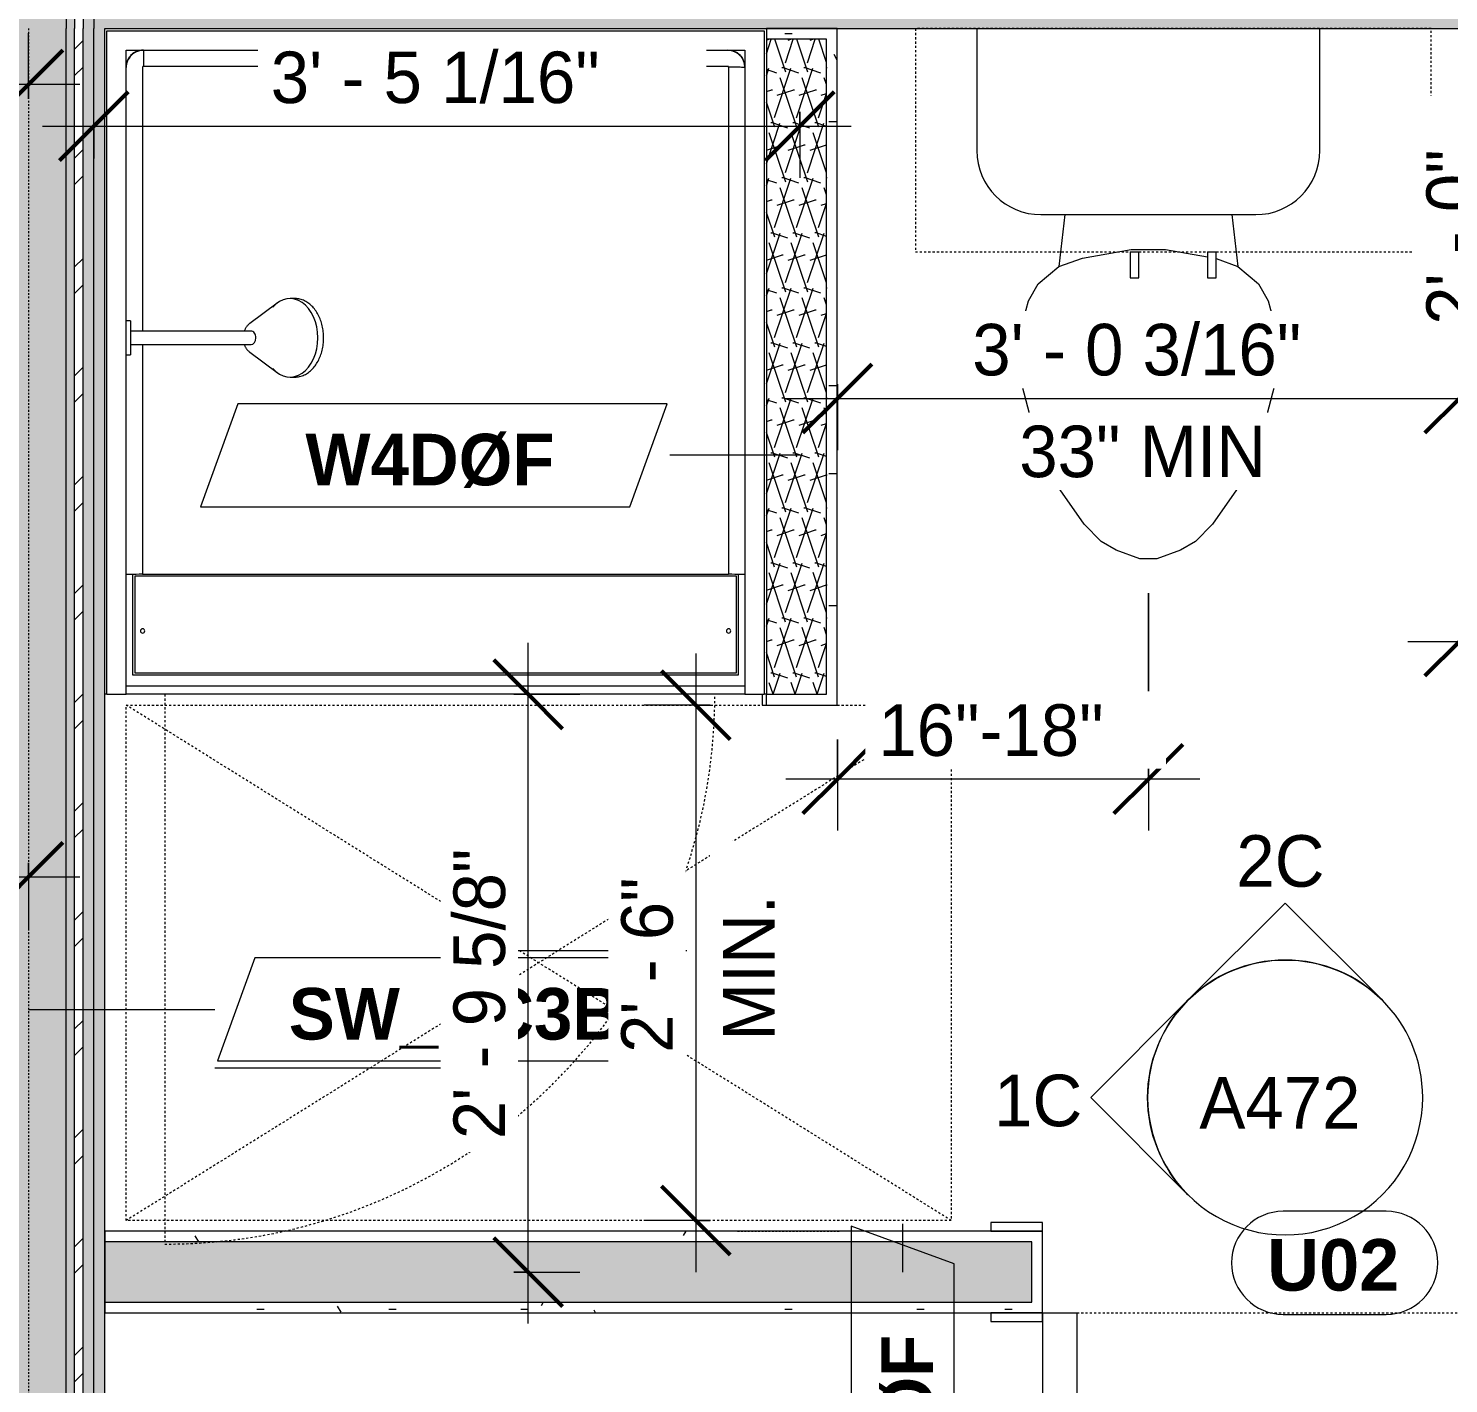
# Model space of a CAD drawing. Header units: inches. Extents: x -4058 to -1781, y 9814 to 12289.
# Drawn here: x -2916.3 to -2833.7, y 11561.8 to 11640.6 of the extents above; entities that cross this region are included whole.
import ezdxf

# ---------------------------------------------------------------- set-up
doc = ezdxf.new("R2010")
doc.units = ezdxf.units.IN
doc.header["$MEASUREMENT"] = 0
doc.linetypes.add('Dash', pattern=[0.25, 0.125, -0.125])
doc.linetypes.add('Dash 3_32_', pattern=[0.1875, 0.09375, -0.09375])
for name, color, linetype, lineweight in [('0-1', 7, 'Continuous', 5), ('A-ANNO-DIMS', 211, 'Continuous', 9), ('A-ANNO-DIMS-32', 211, 'Continuous', 9), ('A-DETL-1', 90, 'Dash 3_32_', 9), ('A-DOOR-2', 31, 'Continuous', 9), ('A-DOOR-FRAM', 31, 'Continuous', 9), ('A-DOOR-IDEN', 31, 'Continuous', 9), ('A-GENM', 5, 'Continuous', 9), ('A-GENM-2', 147, 'Dash', 9), ('A-WALL-1', 7, 'Continuous', 9), ('A-WALL-2', 113, 'Continuous', 9), ('A-WALL-IDEN', 211, 'Continuous', 9), ('A-WALL-PATT-1', 9, 'Continuous', 9), ('G-ANNO-SYMB-3', 111, 'Continuous', 9), ('I-FURN', 30, 'Continuous', 9), ('I-FURN-HDLN', 30, 'Dash', 9), ('I-WALL-1', 1, 'Continuous', 5), ('I-WALL-2', 7, 'Continuous', 9), ('P-SANR-FIXT', 6, 'Continuous', 9), ('P-SANR-FIXT-HDLN', 131, 'Dash', 9), ('Q-CASE', 31, 'Continuous', 9), ('Q-CASE-2', 31, 'Dash', 9)]:
    doc.layers.add(name, color=color, linetype=linetype, lineweight=lineweight)
doc.styles.add('Arial_B', font='arialbd.ttf', dxfattribs={"height": 3})
doc.styles.add('Century Gothic', font='ufonts.com_century-gothic.ttf', dxfattribs={"height": 3})
doc.styles.add('Century Gothic_B', font='GOTHICB.TTF', dxfattribs={"height": 3})
doc.dimstyles.new('THE_DIMENSION_STRING', dxfattribs={"dimscale": 12, "dimtxt": 3.132505, "dimasz": 0.333333, "dimexe": 0.25, "dimexo": 0.166667, "dimgap": 0.041667, "dimtad": 1, "dimdec": 4, "dimrnd": 0.0625, "dimzin": 3, "dimdsep": 46, "dimlunit": 4, "dimtxsty": 'Century Gothic', "dimblk1": 'OBLIQUE', "dimblk2": 'OBLIQUE', "dimsah": 1, "dimcen": 0.09, "dimdle": 0.25, "dimazin": 0, "dimtfac": 1, "dimtdec": 4, "dimtix": 1, "dimtmove": 0, "dimatfit": 3, "dimfxl": 1, "dimtvp": 1, "dimtfill": 1, "dimfrac": 2, "dimtolj": 1, "dimtzin": 0, "dimarcsym": 2})
doc.dimstyles.new('THE_DIMENSION_STRING_2', dxfattribs={"dimscale": 12, "dimtxt": 3.132505, "dimasz": 0.333333, "dimexe": 0.25, "dimexo": 0.166667, "dimgap": 0.041667, "dimtad": 1, "dimdec": 4, "dimrnd": 0.0625, "dimzin": 3, "dimdsep": 46, "dimlunit": 4, "dimtxsty": 'Century Gothic', "dimblk1": 'OBLIQUE', "dimblk2": 'OBLIQUE', "dimsah": 1, "dimcen": 0.09, "dimdle": 0.25, "dimazin": 0, "dimtfac": 1, "dimtdec": 4, "dimtix": 1, "dimtmove": 0, "dimatfit": 3, "dimfxl": 1, "dimtvp": 1, "dimtfill": 1, "dimfrac": 2, "dimtolj": 1, "dimtzin": 0, "dimarcsym": 2})
doc.dimstyles.new('THE_DIMENSION_STRING_3', dxfattribs={"dimscale": 12, "dimtxt": 3.132505, "dimasz": 0.333333, "dimexe": 0.25, "dimexo": 0.166667, "dimgap": 0.041667, "dimtad": 1, "dimdec": 4, "dimrnd": 0.0625, "dimzin": 3, "dimdsep": 46, "dimlunit": 4, "dimtxsty": 'Century Gothic', "dimblk1": 'OBLIQUE', "dimblk2": 'OBLIQUE', "dimsah": 1, "dimcen": 0.09, "dimdle": 0.25, "dimazin": 0, "dimtfac": 1, "dimtdec": 4, "dimtix": 1, "dimtmove": 0, "dimatfit": 3, "dimfxl": 1, "dimtvp": 1, "dimtfill": 1, "dimfrac": 2, "dimtolj": 1, "dimtzin": 0, "dimarcsym": 2})
doc.dimstyles.new('THE_DIMENSION_STRING_6', dxfattribs={"dimscale": 12, "dimtxt": 3.132505, "dimasz": 0.333333, "dimexe": 0.25, "dimexo": 0.166667, "dimgap": 0.041667, "dimtad": 1, "dimdec": 4, "dimrnd": 0.0625, "dimzin": 3, "dimdsep": 46, "dimlunit": 4, "dimtxsty": 'Century Gothic', "dimblk1": 'OBLIQUE', "dimblk2": 'OBLIQUE', "dimsah": 1, "dimcen": 0.09, "dimdle": 0.25, "dimazin": 0, "dimtfac": 1, "dimtdec": 4, "dimtix": 1, "dimtmove": 0, "dimatfit": 3, "dimfxl": 1, "dimtvp": 1, "dimtfill": 1, "dimfrac": 2, "dimtolj": 1, "dimtzin": 0, "dimarcsym": 2})
pattern_1 = [(0, (0, 0), (10.24, 2.56), [0.422, -7.258, 0.422, -7.258, -40.96]), (0, (0, 0), (10.24, 2.56), [-15.36, 0.422, -14.938, 0.422, -7.258, -17.92]), (0, (0, 0), (10.24, 2.56), [-38.4, 0.422, -4.698, 0.422, -12.378]), (120, (3.84, 1.28), (-7.33702503, 7.58810013), [0.422, -7.258, 0.422, -7.258, -40.96]), (120, (3.84, 1.28), (-7.33702503, 7.58810013), [-15.36, 0.422, -14.938, 0.422, -7.258, -17.92]), (120, (3.84, 1.28), (-7.33702503, 7.58810013), [-38.4, 0.422, -4.698, 0.422, -12.378]), (240, (5.12, 6.4), (-2.90297497, -10.14810013), [0.422, -7.258, 0.422, -7.258, -40.96]), (240, (5.12, 6.4), (-2.90297497, -10.14810013), [-15.36, 0.422, -14.938, 0.422, -7.258, -17.92]), (240, (5.12, 6.4), (-2.90297497, -10.14810013), [-38.4, 0.422, -4.698, 0.422, -12.378])]
pattern_2 = [(161.57, (0.16, 0.16), (-1.279773737, -0.000426766), [0, -9.107, 1.011, 0]), (18.43, (-0.16, 0.16), (-1.279773737, 0.000426766), [0, -9.107, 1.011, 0]), (108.43, (0.16, 0.16), (0.639452382, -3.199964008), [3.035, -7.083]), (71.57, (-0.16, 0.16), (0.639452382, 3.199964008), [3.035, -7.083])]

# ---------------------------------------------------------------- blocks, each defined once
blk = doc.blocks.new('CTR - 1st Phase - Common Walls_rvt-1-UNITS PLANS - 3RD FLOOR')
at = {"layer": 'A-WALL-PATT-1'}
h = blk.add_hatch(dxfattribs=at)
h.set_pattern_fill('FP_1', color=256, style=0, pattern_type=2)
h.set_pattern_definition(pattern_1)
h.paths.add_polyline_path([(-2784.699, 11640.614), (-2784.699, 11641.239), (-2912.511, 11641.239), (-2912.511, 11640.614), (-2785.074, 11640.614)], flags=0)
h.paths.add_polyline_path([(-2920.136, 11640.614), (-2920.136, 11641.239), (-3037.449, 11641.239), (-3037.449, 11640.614), (-2920.761, 11640.614)], flags=0)
h = blk.add_hatch(dxfattribs=at)
h.set_pattern_fill('FP_5', color=256, style=0, pattern_type=2)
h.set_pattern_definition(pattern_2)
h.paths.add_polyline_path([(-2914.136, 11255.639), (-2914.136, 11641.239), (-2919.636, 11641.239), (-2919.636, 11255.639)], flags=0)
h = blk.add_hatch(dxfattribs=at)
h.set_pattern_fill('FP_63', color=256, style=0, pattern_type=2)
h.set_pattern_definition([(45, (0, 0), (-3.1678384, 3.1678384), []), (45, (0, 4.8), (-3.1678384, 3.1678384), [])])
h.paths.add_polyline_path([(-2913.136, 11255.639), (-2913.136, 11641.239), (-2913.636, 11641.239), (-2913.636, 11255.639)], flags=0)
h = blk.add_hatch(dxfattribs=at)
h.set_pattern_fill('FP_1', color=256, style=0, pattern_type=2)
h.set_pattern_definition(pattern_1)
h.paths.add_polyline_path([(-2912.511, 11255.639), (-2912.511, 11641.239), (-2913.136, 11641.239), (-2913.136, 11255.639)], flags=0)
h = blk.add_hatch(dxfattribs=at)
h.set_pattern_fill('FP_1', color=256, style=0, pattern_type=2)
h.set_pattern_definition(pattern_1)
h.paths.add_polyline_path([(-2912.511, 11255.639), (-2911.886, 11255.639), (-2911.886, 11640.614), (-2912.511, 11640.614), (-2912.511, 11267.987)], flags=0)
at = {"layer": 'I-WALL-1'}
blk.add_hatch(color=256, dxfattribs=at).paths.add_polyline_path([(-2913.636, 11255.639), (-2913.636, 11641.239), (-2914.136, 11641.239), (-2914.136, 11255.639)], flags=0)
at = {"layer": 'A-WALL-1'}
for p, q in [((-2914.136, 11641.239), (-2914.136, 11640.614)), ((-2913.636, 11641.239), (-2913.636, 11640.614)), ((-2913.136, 11641.239), (-2913.136, 11640.614)), ((-2912.511, 11641.239), (-2912.511, 11640.614)), ((-2914.136, 11255.639), (-2914.136, 11640.614)), ((-2913.636, 11255.639), (-2913.636, 11640.614)), ((-2913.136, 11255.639), (-2913.136, 11640.614)), ((-2912.511, 11255.639), (-2912.511, 11640.614))]:
    blk.add_line(p, q, dxfattribs=at)
at = {"layer": 'I-WALL-2'}
for p, q in [((-2873.386, 11640.614), (-2833.074, 11640.614)), ((-2911.886, 11255.639), (-2911.886, 11601.869))]:
    blk.add_line(p, q, dxfattribs=at)
blk = doc.blocks.new('SWING - SINGLE - FLUSH - SWING - FLUSH - 2-10 x 6-8 - PRIVACY-3983844-UNITS PLANS - 3RD FLOOR')
at = {"layer": 'A-DOOR-2'}
for p, q in [((15, 2.375), (15, 36.383)), ((17, 36.383), (15, 36.383)), ((17, 2.375), (17, 36.383)), ((17, 2.375), (15, 2.375))]:
    blk.add_line(p, q, dxfattribs=at)
blk.add_arc((17, 2.375), 34.067, 93.36569, 180, dxfattribs=at)
at = {"layer": 'A-DOOR-FRAM'}
for p, q in [((-17, 2.875), (-20, 2.875)), ((-20, 2.875), (-20, 2.375)), ((-17, 2.375), (-17, 2.875)), ((20, 2.875), (17, 2.875)), ((17, 2.875), (17, 2.375)), ((20, 2.375), (20, 2.875)), ((-20, 2.375), (-17, 2.375)), ((17, 2.375), (20, 2.375)), ((-17, -2.375), (-20, -2.375)), ((-20, -2.375), (-20, -2.875)), ((-17, -2.875), (-17, -2.375)), ((20, -2.375), (17, -2.375)), ((17, -2.375), (17, -2.875)), ((20, -2.875), (20, -2.375)), ((-20, -2.875), (-17, -2.875)), ((17, -2.875), (20, -2.875))]:
    blk.add_line(p, q, dxfattribs=at)
blk = doc.blocks.new('Bed-Standard - Queen 60_ x 79_-3761504-UNITS PLANS - 3RD FLOOR')
at = {"layer": 'I-FURN-HDLN'}
blk.add_line((-55.311, 17.359), (-55.311, 51.359), dxfattribs=at)
blk = doc.blocks.new('Toilet-Domestic-3D - Toilet-Domestic-3D-V79-UNITS PLANS - 3RD FLOOR')
at = {"layer": 'P-SANR-FIXT'}
for p, q in [((-1.874, 11.5), (-0.5, 12)), ((-0.5, 12), (0.5, 12)), ((0.5, 12), (1.874, 11.5)), ((-3.74, 10), (-2.74, 11)), ((-2.74, 11), (-1.874, 11.5)), ((1.874, 11.5), (2.74, 11)), ((2.74, 11), (3.74, 10)), ((-5.127, 8), (-3.74, 10)), ((3.74, 10), (5.127, 8)), ((-6.06, 6), (-5.127, 8)), ((5.127, 8), (6.06, 6)), ((-6.788, 4), (-6.06, 6)), ((6.06, 6), (6.788, 4)), ((-7.326, 1.992), (-6.788, 4)), ((6.788, 4), (7.326, 1.992)), ((-7.5, 0), (-7.326, 1.992)), ((7.326, 1.992), (7.5, 0)), ((-7.413, -0.996), (-7.5, 0)), ((7.5, 0), (7.413, -0.996)), ((-7.236, -2), (-7.413, -0.996)), ((7.413, -0.996), (7.236, -2)), ((-6.968, -3), (-7.236, -2)), ((7.236, -2), (6.968, -3)), ((-6.401, -4), (-6.968, -3)), ((6.968, -3), (6.401, -4)), ((-5.209, -5), (-6.401, -4)), ((6.401, -4), (5.209, -5)), ((-3.938, -5.463), (-5.209, -5)), ((-4.862, -8.024), (-5.209, -5)), ((-1, -6), (-3.449, -5.568)), ((3.836, -5.5), (1, -6)), ((5.209, -5), (3.836, -5.5)), ((4.862, -8.024), (5.209, -5)), ((1, -6), (-1, -6)), ((6.25, -8.024), (-6.25, -8.024)), ((-9.976, -11.75), (-9.976, -18.851)), ((9.976, -18.851), (9.976, -11.75))]:
    blk.add_line(p, q, dxfattribs=at)
for centre, start, end in [((-6.25, -11.75), 90, 180), ((6.25, -11.75), 0, 90)]:
    blk.add_arc(centre, 3.726, start, end, dxfattribs=at)
blk = doc.blocks.new('ADA Clearances - 30_x48_-V61-UNITS PLANS - 3RD FLOOR')
at = {"layer": 'A-GENM-2'}
for p, q in [((15, 24), (-15, -24)), ((-15, 24), (15, -24)), ((-15, 17.375), (-15, 24)), ((-15, 24), (15, 24)), ((15, 24), (15, -24)), ((-15, -24), (-15, 13)), ((15, -24), (-15, -24))]:
    blk.add_line(p, q, dxfattribs=at)
blk = doc.blocks.new('300 Series Wall Hung Cabinet_326 - 30_-2909952-UNITS PLANS - 3RD FLOOR')
at = {"layer": 'Q-CASE'}
for p, q in [((-2.5, -13.188), (-2.012, -13.188)), ((-2.5, -13.188), (-2.5, -14.687)), ((-2.012, -14.687), (-2.012, -13.188)), ((2, -13.188), (2.488, -13.188)), ((2, -13.188), (2, -14.687)), ((2.488, -14.687), (2.488, -13.188)), ((-2.5, -14.687), (-2.012, -14.687)), ((2, -14.687), (2.488, -14.687))]:
    blk.add_line(p, q, dxfattribs=at)
at = {"layer": 'Q-CASE-2'}
for p, q in [((15, -0.188), (-15, -0.188)), ((-15, -0.188), (-15, -13.188)), ((15, -13.188), (15, -0.188)), ((-15, -13.188), (15, -13.188))]:
    blk.add_line(p, q, dxfattribs=at)
blk = doc.blocks.new('The Shower - The Shower-V127-UNITS PLANS - 3RD FLOOR')
at = {"layer": 'P-SANR-FIXT'}
for p, q in [((0, 39.25), (0.125, 39.25)), ((0, 0.5), (0, 39.25)), ((1.25, 39.25), (0.125, 39.25)), ((0.125, 0.625), (0.125, 39.25)), ((1.25, 39.25), (37.25, 39.25)), ((1.25, 38.75), (1.25, 39.25)), ((1.25, 1.75), (1.25, 39.25)), ((37.25, 39.25), (37.25, 38.75)), ((38.375, 39.25), (37.25, 39.25)), ((37.25, 39.25), (37.25, 19.484)), ((38.375, 39.25), (38.5, 39.25)), ((38.375, 39.25), (38.375, 0.625)), ((38.5, 39.25), (38.5, 0.5)), ((37.25, 38.75), (1.25, 38.75)), ((1.625, 38.125), (1.625, 32.27)), ((36.875, 38.125), (1.625, 38.125)), ((36.875, 32.27), (36.875, 38.125)), ((36.75, 37.996), (1.75, 37.996)), ((1.75, 37.996), (1.75, 32.38)), ((36.75, 32.38), (36.75, 37.996)), ((1.75, 32.38), (36.75, 32.38)), ((2.2, 2.75), (2.2, 32.266)), ((36.3, 32.266), (2.2, 32.266)), ((36.3, 18.893), (36.3, 32.266)), ((36.3, 2.753), (36.3, 18.106)), ((37.25, 17.516), (37.25, 1.75)), ((1.28, 2.507), (1.302, 2.432)), ((2.253, 2.7), (36.25, 2.7)), ((37.198, 2.432), (37.22, 2.507)), ((37.25, 1.75), (1.25, 1.75)), ((1.397, 2.229), (1.415, 2.199)), ((1.51, 2.078), (1.578, 2.01)), ((1.699, 1.915), (1.731, 1.895)), ((1.932, 1.802), (2.007, 1.78)), ((2.253, 1.769), (36.25, 1.769)), ((36.25, 1.75), (36.25, 1.769)), ((36.493, 1.78), (36.568, 1.802)), ((36.772, 1.897), (36.801, 1.915)), ((36.922, 2.01), (36.99, 2.078)), ((37.085, 2.199), (37.105, 2.231)), ((38.5, 0.5), (0, 0.5)), ((38.375, 0.625), (0.125, 0.625))]:
    blk.add_line(p, q, dxfattribs=at)
for centre, radius, start, end in [((2.203, 35.563), 0.125, 0, 180), ((2.203, 35.563), 0.125, 180, 0), ((36.297, 35.563), 0.125, 0, 180), ((36.297, 35.563), 0.125, 180, 0), ((2.25, 2.75), 1, 180, 270), ((36.25, 2.75), 1, 270, 0)]:
    blk.add_arc(centre, radius, start, end, dxfattribs=at)
for centre, major_axis, start_param, end_param in [((2.2, 32.284), (-0.95, 0), 0, 1.570796), ((36.3, 32.284), (0.95, 0), 4.712389, 6.283185)]:
    blk.add_ellipse(centre, major_axis=major_axis, ratio=0.019505, start_param=start_param, end_param=end_param, dxfattribs=at)
for points, knots in [([(1.25, 2.769), (1.25, 2.767), (1.272, 2.764), (1.4, 2.758), (1.642, 2.754), (1.951, 2.752), (2.117, 2.752), (2.2, 2.753)], [-1, -1, -1, -1, -0.833333, -0.666667, -0.333333, -0.166667, 0, 0, 0, 0]), ([(1.25, 2.769), (1.25, 2.702), (1.263, 2.572), (1.34, 2.32), (1.525, 2.042), (1.804, 1.857), (2.056, 1.781), (2.186, 1.769), (2.253, 1.769)], [-1, -1, -1, -1, -0.874768, -0.749536, -0.499072, -0.248608, -0.123376, 0.001856, 0.001856, 0.001856, 0.001856]), ([(2.2, 2.753), (2.2, 2.742), (2.201, 2.74), (2.203, 2.731), (2.207, 2.724), (2.212, 2.717), (2.218, 2.711), (2.226, 2.705), (2.235, 2.702), (2.242, 2.7), (2.248, 2.7), (2.253, 2.7)], [-1, -1, -1, -1, -0.833333, -0.75, -0.666667, -0.583333, -0.416667, -0.291667, -0.208333, -0.083333, 0, 0, 0, 0]), ([(36.247, 2.7), (36.258, 2.7), (36.26, 2.701), (36.268, 2.703), (36.276, 2.707), (36.283, 2.712), (36.289, 2.718), (36.294, 2.726), (36.298, 2.735), (36.3, 2.741), (36.3, 2.748), (36.3, 2.753)], [-1, -1, -1, -1, -0.833333, -0.75, -0.666667, -0.583333, -0.416667, -0.291667, -0.208333, -0.083333, 0, 0, 0, 0]), ([(36.25, 1.796), (36.25, 1.816), (36.25, 1.907), (36.249, 2.145), (36.248, 2.452), (36.248, 2.617), (36.247, 2.7)], [-0.8333333, -0.8333333, -0.8333333, -0.8333333, -0.6666667, -0.3333333, -0.1666667, 0, 0, 0, 0]), ([(36.25, 1.769), (36.317, 1.769), (36.447, 1.782), (36.699, 1.858), (36.977, 2.044), (37.162, 2.322), (37.238, 2.575), (37.25, 2.705), (37.25, 2.771)], [-1, -1, -1, -1, -0.874768, -0.749536, -0.499072, -0.248608, -0.123376, 0.001856, 0.001856, 0.001856, 0.001856]), ([(1.589, 2), (1.545, 2.038), (1.47, 2.117), (1.409, 2.206), (1.385, 2.249)], [0.4597287, 0.4597287, 0.4597287, 0.4597287, 0.5714286, 0.666048, 0.666048, 0.666048, 0.666048]), ([(2.25, 1.75), (2.174, 1.75), (2.026, 1.767), (1.86, 1.825), (1.773, 1.871), (1.752, 1.883)], [0, 0, 0, 0, 0.1428571, 0.2857143, 0.332096, 0.332096, 0.332096, 0.332096]), ([(36.75, 1.884), (36.696, 1.853), (36.588, 1.803), (36.419, 1.76), (36.307, 1.75), (36.25, 1.75)], [0.6665409, 0.6665409, 0.6665409, 0.6665409, 0.7857143, 0.8928571, 1, 1, 1, 1]), ([(37.014, 2.105), (36.972, 2.055), (36.889, 1.974), (36.794, 1.909), (36.751, 1.885)], [0.4462442, 0.4462442, 0.4462442, 0.4462442, 0.5714286, 0.666048, 0.666048, 0.666048, 0.666048]), ([(37.193, 2.416), (37.181, 2.382), (37.157, 2.326), (37.129, 2.273), (37.117, 2.252)], [0.2167295, 0.2167295, 0.2167295, 0.2167295, 0.2857143, 0.332096, 0.332096, 0.332096, 0.332096])]:
    blk.add_open_spline(points, degree=3, knots=knots, dxfattribs=at)
for points in [[(1.251, 2.707), (1.25, 2.721), (1.25, 2.735), (1.25, 2.75)], [(37.25, 2.75), (37.25, 2.724), (37.249, 2.698), (37.247, 2.673)], [(1.384, 2.25), (1.371, 2.272), (1.359, 2.295), (1.348, 2.319)], [(1.75, 1.884), (1.707, 1.909), (1.665, 1.937), (1.627, 1.968)], [(37.116, 2.25), (37.095, 2.214), (37.072, 2.179), (37.047, 2.146)]]:
    blk.add_open_spline(points, degree=3, dxfattribs=at)
at = {"layer": 'P-SANR-FIXT-HDLN'}
blk.add_line((35, 39.25), (35, 71.25), dxfattribs=at)
blk.add_arc((35, 39.25), 32, 90, 180, dxfattribs=at)
blk = doc.blocks.new('Shower Head - Shower Head-3265626-UNITS PLANS - 3RD FLOOR')
at = {"layer": 'P-SANR-FIXT'}
for p, q in [((-0.984, 0), (0.984, 0)), ((-0.984, 0), (-0.984, -0.255)), ((0.984, -0.255), (-0.984, -0.255)), ((-0.394, -0.255), (-0.394, -1.002)), ((0.394, -1.002), (0.394, -0.255)), ((0.984, -0.255), (0.984, 0)), ((-0.394, -6.013), (-0.394, -7.265)), ((0.394, -7.265), (0.394, -6.013)), ((-0.837, -7.194), (-2.021, -8.783)), ((2.021, -8.783), (0.837, -7.194)), ((-2.285, -9.536), (-2.285, -9.815)), ((2.285, -9.815), (2.285, -9.536))]:
    blk.add_line(p, q, dxfattribs=at)
at = {"layer": 'P-SANR-FIXT', "flags": 128}
for points in [[(-0.394, -1.002), (-0.394, -1.285), (-0.394, -1.568), (-0.394, -1.85), (-0.394, -2.131), (-0.394, -2.41), (-0.394, -2.686), (-0.394, -2.96), (-0.394, -3.231), (-0.394, -3.498), (-0.394, -3.761), (-0.394, -4.02), (-0.394, -4.274), (-0.394, -4.523), (-0.394, -4.766), (-0.394, -5.003), (-0.394, -5.234), (-0.394, -5.458), (-0.394, -5.674), (-0.394, -5.884), (-0.394, -6.013)], [(0.394, -6.013), (0.394, -5.808), (0.394, -5.596), (0.394, -5.377), (0.394, -5.15), (0.394, -4.917), (0.394, -4.678), (0.394, -4.433), (0.394, -4.182), (0.394, -3.926), (0.394, -3.666), (0.394, -3.401), (0.394, -3.132), (0.394, -2.86), (0.394, -2.585), (0.394, -2.308), (0.394, -2.028), (0.394, -1.747), (0.394, -1.465), (0.394, -1.182), (0.394, -1.002)], [(-0.394, -6.871), (-0.426, -6.883), (-0.458, -6.897), (-0.489, -6.911), (-0.521, -6.927), (-0.552, -6.944), (-0.582, -6.963), (-0.613, -6.982), (-0.643, -7.003), (-0.672, -7.025), (-0.701, -7.049), (-0.729, -7.074), (-0.756, -7.101), (-0.783, -7.129), (-0.809, -7.159), (-0.834, -7.19), (-0.837, -7.194)], [(0.837, -7.194), (0.813, -7.163), (0.787, -7.133), (0.76, -7.105), (0.733, -7.078), (0.705, -7.052), (0.676, -7.029), (0.647, -7.006), (0.617, -6.985), (0.587, -6.965), (0.556, -6.947), (0.525, -6.93), (0.494, -6.914), (0.462, -6.899), (0.43, -6.885), (0.398, -6.873)], [(-2.285, -9.815), (-2.283, -9.885), (-2.277, -9.955), (-2.267, -10.024), (-2.253, -10.094), (-2.236, -10.162), (-2.214, -10.23), (-2.189, -10.297), (-2.16, -10.362), (-2.128, -10.427), (-2.092, -10.49), (-2.053, -10.552), (-2.011, -10.613), (-1.965, -10.672), (-1.916, -10.729), (-1.865, -10.785), (-1.81, -10.839), (-1.753, -10.891), (-1.693, -10.941), (-1.631, -10.99), (-1.566, -11.036), (-1.499, -11.08), (-1.43, -11.122), (-1.358, -11.163), (-1.285, -11.2), (-1.21, -11.236), (-1.132, -11.27), (-1.054, -11.301), (-0.973, -11.33), (-0.892, -11.356), (-0.809, -11.38), (-0.725, -11.402), (-0.639, -11.422), (-0.553, -11.438), (-0.466, -11.453), (-0.379, -11.465), (-0.291, -11.474), (-0.202, -11.481), (-0.113, -11.486), (-0.024, -11.488), (0, -11.488)], [(0, -11.488), (0.089, -11.487), (0.178, -11.483), (0.267, -11.476), (0.355, -11.468), (0.443, -11.456), (0.53, -11.443), (0.616, -11.426), (0.702, -11.408), (0.786, -11.387), (0.869, -11.363), (0.952, -11.337), (1.032, -11.309), (1.111, -11.278), (1.189, -11.245), (1.265, -11.21), (1.339, -11.173), (1.411, -11.133), (1.481, -11.092), (1.548, -11.048), (1.614, -11.002), (1.677, -10.955), (1.737, -10.905), (1.795, -10.853), (1.85, -10.8), (1.903, -10.745), (1.952, -10.688), (1.999, -10.629), (2.042, -10.569), (2.082, -10.507), (2.119, -10.444), (2.152, -10.38), (2.182, -10.315), (2.208, -10.248), (2.23, -10.18), (2.249, -10.112), (2.264, -10.043), (2.275, -9.974), (2.282, -9.904), (2.285, -9.833), (2.285, -9.815)]]:
    blk.add_lwpolyline(points, dxfattribs=at)
at = {"layer": 'P-SANR-FIXT'}
for centre, major_axis, start_param, end_param in [((0, -7.265), (0.394, 0), 3.141593, 4.712389), ((0, -7.265), (-0.394, 0), 1.570796, 3.141593), ((0, -9.536), (2.285, 0), 2.468394, 4.712389), ((0, -9.536), (-2.285, 0), 1.570796, 3.814791)]:
    blk.add_ellipse(centre, major_axis=major_axis, ratio=0.707107, start_param=start_param, end_param=end_param, dxfattribs=at)
blk = doc.blocks.new('DIMBLOCK227-UNITS PLANS - 3RD FLOOR')
at = {"layer": 'A-ANNO-DIMS-32'}
for p, q in [((-2833.074, 11614.619), (-2833.074, 11601.94)), ((-2833.074, 11604.94), (-2833.074, 11614.619)), ((-2785.074, 11614.619), (-2785.074, 11601.94)), ((-2785.074, 11604.94), (-2785.074, 11614.619)), ((-2836.074, 11604.94), (-2782.074, 11604.94))]:
    blk.add_line(p, q, dxfattribs=at)
at = {"layer": 'A-ANNO-DIMS-32', "lineweight": 50}
for p, q in [((-2833.074, 11604.94), (-2831.074, 11606.94)), ((-2785.074, 11604.94), (-2783.074, 11606.94)), ((-2833.074, 11604.94), (-2835.074, 11602.94)), ((-2785.074, 11604.94), (-2787.074, 11602.94))]:
    blk.add_line(p, q, dxfattribs=at)
at = {"layer": 'A-ANNO-DIMS-32', "color": 0, "insert": (-2814.319, 11609.286), "char_height": 3, "width": 12.58969, "attachment_point": 1, "line_spacing_factor": 0.984502, "style": 'Century Gothic', "bg_fill": 3, "box_fill_scale": 1.25, "bg_fill_color": 256, "bg_fill_true_color": 13158600, "bg_fill_transparency": 0}
blk.add_mtext('4\' - 0"', dxfattribs=at)
blk = doc.blocks.new('_Oblique')
at = {"color": 0, "linetype": 'ByBlock', "lineweight": -2}
blk.add_line((-0.5, -0.5), (0.5, 0.5), dxfattribs=at)
blk = doc.blocks.new('DIMBLOCK228-UNITS PLANS - 3RD FLOOR')
at = {"layer": 'A-ANNO-DIMS-32'}
for p, q in [((-2830.647, 11613.619), (-2830.647, 11643.619)), ((-2831.476, 11640.619), (-2827.647, 11640.619)), ((-2830.647, 11640.619), (-2831.476, 11640.619)), ((-2831.476, 11616.619), (-2827.647, 11616.619)), ((-2830.647, 11616.619), (-2831.476, 11616.619))]:
    blk.add_line(p, q, dxfattribs=at)
at = {"layer": 'A-ANNO-DIMS-32', "lineweight": 50}
for p, q in [((-2830.647, 11640.619), (-2832.647, 11642.619)), ((-2830.647, 11640.619), (-2828.647, 11638.619)), ((-2830.647, 11616.619), (-2832.647, 11618.619)), ((-2830.647, 11616.619), (-2828.647, 11614.619))]:
    blk.add_line(p, q, dxfattribs=at)
at = {"layer": 'A-ANNO-DIMS-32', "color": 0, "insert": (-2834.993, 11623.373), "char_height": 3, "width": 12.58969, "attachment_point": 1, "rotation": 90, "line_spacing_factor": 0.984502, "style": 'Century Gothic', "bg_fill": 3, "box_fill_scale": 1.25, "bg_fill_color": 256, "bg_fill_true_color": 13158600, "bg_fill_transparency": 0}
blk.add_mtext('2\' - 0"', dxfattribs=at)
blk = doc.blocks.new('DIMBLOCK229-UNITS PLANS - 3RD FLOOR')
at = {"layer": 'A-ANNO-DIMS-32', "lineweight": 50}
for p, q in [((-2869.261, 11619.086), (-2867.261, 11621.086)), ((-2833.074, 11619.086), (-2831.074, 11621.086)), ((-2869.261, 11619.086), (-2871.261, 11617.086)), ((-2833.074, 11619.086), (-2835.074, 11617.086))]:
    blk.add_line(p, q, dxfattribs=at)
at = {"layer": 'A-ANNO-DIMS-32'}
for p, q in [((-2869.261, 11619.914), (-2869.261, 11616.086)), ((-2869.261, 11619.086), (-2869.261, 11619.914)), ((-2833.074, 11619.914), (-2833.074, 11616.086)), ((-2833.074, 11619.086), (-2833.074, 11619.914)), ((-2872.261, 11619.086), (-2830.074, 11619.086))]:
    blk.add_line(p, q, dxfattribs=at)
at = {"layer": 'A-ANNO-DIMS-32', "color": 0, "char_height": 3, "attachment_point": 1, "line_spacing_factor": 0.984502, "style": 'Century Gothic', "bg_fill": 3, "box_fill_scale": 1.25, "bg_fill_color": 256, "bg_fill_true_color": 13158600, "bg_fill_transparency": 0}
for s, insert, width in [('3\' - 0 3/16"', (-2861.41, 11623.431), 24.5827), ('33" MIN', (-2858.676, 11617.509), 18.01936)]:
    blk.add_mtext(s, dxfattribs=dict(at, insert=insert, width=width))
blk = doc.blocks.new('Wall Tag - Shear Wall-3956451-UNITS PLANS - 3RD FLOOR')
at = {"layer": 'A-WALL-IDEN'}
for p, q in [((0.4291, 0.1068), (0.0033, 0.1068)), ((-0.3561, 0.0937), (-0.4244, -0.0937)), ((0.4244, 0.0937), (-0.3561, 0.0937)), ((0.3561, -0.0937), (0.4244, 0.0937)), ((-0.4244, -0.0937), (0.3561, -0.0937)), ((0, -0.1068), (-0.4291, -0.1068))]:
    blk.add_line(p, q, dxfattribs=at)
blk = doc.blocks.new('Wall Tag - Arch Wall-3956453-UNITS PLANS - 3RD FLOOR')
at = {"layer": 'A-WALL-IDEN'}
for p, q in [((-0.3561, 0.0937), (-0.4244, -0.0937)), ((0.4244, 0.0937), (-0.3561, 0.0937)), ((0.3561, -0.0937), (0.4244, 0.0937)), ((-0.4244, -0.0937), (0.3561, -0.0937))]:
    blk.add_line(p, q, dxfattribs=at)
blk = doc.blocks.new('DIMBLOCK311-UNITS PLANS - 3RD FLOOR')
at = {"layer": 'A-ANNO-DIMS-32'}
for p, q in [((-2993.324, 11636.527), (-2993.324, 11640.356)), ((-2916.324, 11636.527), (-2916.324, 11640.356)), ((-2913.324, 11637.356), (-2993.324, 11637.356)), ((-2993.324, 11637.356), (-2993.324, 11636.527)), ((-2916.324, 11637.356), (-2916.324, 11636.527))]:
    blk.add_line(p, q, dxfattribs=at)
at = {"layer": 'A-ANNO-DIMS-32', "lineweight": 50}
for p, q in [((-2993.324, 11637.356), (-2991.324, 11639.356)), ((-2916.324, 11637.356), (-2914.324, 11639.356)), ((-2993.324, 11637.356), (-2995.324, 11635.356)), ((-2916.324, 11637.356), (-2918.324, 11635.356))]:
    blk.add_line(p, q, dxfattribs=at)
at = {"layer": 'A-ANNO-DIMS-32', "color": 0, "insert": (-2960.069, 11641.701), "char_height": 3, "width": 12.58969, "attachment_point": 1, "line_spacing_factor": 0.984502, "style": 'Century Gothic', "bg_fill": 3, "box_fill_scale": 1.25, "bg_fill_color": 256, "bg_fill_true_color": 13158600, "bg_fill_transparency": 0}
blk.add_mtext('6\' - 5"', dxfattribs=at)
blk = doc.blocks.new('Door Tag - Type Mark-2601225-UNITS PLANS - 3RD FLOOR')
at = {"layer": 'A-DOOR-IDEN'}
for p, q in [((0.09375, 0.09375), (-0.09375, 0.09375)), ((-0.09375, -0.09375), (0.09375, -0.09375))]:
    blk.add_line(p, q, dxfattribs=at)
for centre, start, end in [((-0.09375, 0), 90, 270), ((0.09375, 0), 270, 90)]:
    blk.add_arc(centre, 0.09375, start, end, dxfattribs=at)
blk = doc.blocks.new('DIMBLOCK397-UNITS PLANS - 3RD FLOOR')
at = {"layer": 'A-ANNO-DIMS-32'}
for p, q in [((-2959.511, 11599.336), (-2959.511, 11588.237)), ((-2959.511, 11591.237), (-2959.511, 11599.336)), ((-2916.324, 11592.065), (-2916.324, 11588.237)), ((-2916.324, 11591.237), (-2916.324, 11592.065)), ((-2959.511, 11591.237), (-2913.324, 11591.237))]:
    blk.add_line(p, q, dxfattribs=at)
at = {"layer": 'A-ANNO-DIMS-32', "lineweight": 50}
for p, q in [((-2959.511, 11591.237), (-2957.511, 11593.237)), ((-2916.324, 11591.237), (-2914.324, 11593.237)), ((-2959.511, 11591.237), (-2961.511, 11589.237)), ((-2916.324, 11591.237), (-2918.324, 11589.237))]:
    blk.add_line(p, q, dxfattribs=at)
at = {"layer": 'A-ANNO-DIMS-32', "color": 0, "insert": (-2948.16, 11595.582), "char_height": 3, "width": 24.5827, "attachment_point": 1, "line_spacing_factor": 0.984502, "style": 'Century Gothic', "bg_fill": 3, "box_fill_scale": 1.25, "bg_fill_color": 256, "bg_fill_true_color": 13158600, "bg_fill_transparency": 0}
blk.add_mtext('3\' - 7 3/16"', dxfattribs=at)
blk = doc.blocks.new('DIMBLOCK721-UNITS PLANS - 3RD FLOOR')
at = {"layer": 'A-ANNO-DIMS-32'}
for p, q in [((-2887.249, 11565.244), (-2887.249, 11604.869)), ((-2888.077, 11601.869), (-2884.249, 11601.869)), ((-2887.249, 11601.869), (-2888.077, 11601.869)), ((-2888.077, 11568.244), (-2884.249, 11568.244)), ((-2887.249, 11568.244), (-2888.077, 11568.244))]:
    blk.add_line(p, q, dxfattribs=at)
at = {"layer": 'A-ANNO-DIMS-32', "lineweight": 50}
for p, q in [((-2887.249, 11601.869), (-2889.249, 11603.869)), ((-2887.249, 11601.869), (-2885.249, 11599.869)), ((-2887.249, 11568.244), (-2889.249, 11570.244)), ((-2887.249, 11568.244), (-2885.249, 11566.244))]:
    blk.add_line(p, q, dxfattribs=at)
at = {"layer": 'A-ANNO-DIMS-32', "color": 0, "insert": (-2891.594, 11575.982), "char_height": 3, "width": 21.77837, "attachment_point": 1, "rotation": 90, "line_spacing_factor": 0.984502, "style": 'Century Gothic', "bg_fill": 3, "box_fill_scale": 1.25, "bg_fill_color": 256, "bg_fill_true_color": 13158600, "bg_fill_transparency": 0}
blk.add_mtext('2\' - 9 5/8"', dxfattribs=at)
blk = doc.blocks.new('Elevation - Filled Arrow-152140-UNITS PLANS - 3RD FLOOR')
at = {"layer": 'G-ANNO-SYMB-3'}
for start, end in [(360, 180), (180, 360)]:
    blk.add_arc((0, 0), 0.25, start, end, dxfattribs=at)
blk = doc.blocks.new('Elevation - Filled Arrow-151867-UNITS PLANS - 3RD FLOOR')
at = {"layer": 'G-ANNO-SYMB-3'}
for p, q in [((0, 0.3536), (-0.1768, 0.1768)), ((0.1768, 0.1768), (0, 0.3536))]:
    blk.add_line(p, q, dxfattribs=at)
blk.add_arc((0, 0), 0.25, 45, 135, dxfattribs=at)
blk = doc.blocks.new('DIMBLOCK1372-UNITS PLANS - 3RD FLOOR')
at = {"layer": 'A-ANNO-DIMS-32'}
for p, q in [((-2851.167, 11607.763), (-2851.167, 11593.94)), ((-2851.167, 11596.94), (-2851.167, 11607.763)), ((-2869.261, 11599.244), (-2869.261, 11593.94)), ((-2869.261, 11596.94), (-2869.261, 11599.244)), ((-2848.167, 11596.94), (-2872.261, 11596.94))]:
    blk.add_line(p, q, dxfattribs=at)
at = {"layer": 'A-ANNO-DIMS-32', "lineweight": 50}
for p, q in [((-2869.261, 11596.94), (-2867.261, 11598.94)), ((-2851.167, 11596.94), (-2849.167, 11598.94)), ((-2869.261, 11596.94), (-2871.261, 11594.94)), ((-2851.167, 11596.94), (-2853.167, 11594.94))]:
    blk.add_line(p, q, dxfattribs=at)
at = {"layer": 'A-ANNO-DIMS-32', "color": 0, "insert": (-2866.877, 11601.286), "char_height": 3, "width": 15.99069, "attachment_point": 1, "line_spacing_factor": 0.984502, "style": 'Century Gothic', "bg_fill": 3, "box_fill_scale": 1.25, "bg_fill_color": 256, "bg_fill_true_color": 13158600, "bg_fill_transparency": 0}
blk.add_mtext('16"-18"', dxfattribs=at)
blk = doc.blocks.new('DIMBLOCK1373-UNITS PLANS - 3RD FLOOR')
at = {"layer": 'A-ANNO-DIMS-32'}
for p, q in [((-2912.511, 11633.052), (-2912.511, 11637.935)), ((-2871.449, 11635.763), (-2871.449, 11631.935)), ((-2871.449, 11634.935), (-2871.449, 11635.763)), ((-2915.511, 11634.935), (-2868.449, 11634.935)), ((-2912.511, 11634.935), (-2912.511, 11633.052))]:
    blk.add_line(p, q, dxfattribs=at)
at = {"layer": 'A-ANNO-DIMS-32', "lineweight": 50}
for p, q in [((-2912.511, 11634.935), (-2910.511, 11636.935)), ((-2871.449, 11634.935), (-2869.449, 11636.935)), ((-2912.511, 11634.935), (-2914.511, 11632.935)), ((-2871.449, 11634.935), (-2873.449, 11632.935))]:
    blk.add_line(p, q, dxfattribs=at)
at = {"layer": 'A-ANNO-DIMS-32', "color": 0, "insert": (-2902.223, 11639.28), "char_height": 3, "width": 24.5827, "attachment_point": 1, "line_spacing_factor": 0.984502, "style": 'Century Gothic', "bg_fill": 3, "box_fill_scale": 1.25, "bg_fill_color": 256, "bg_fill_true_color": 13158600, "bg_fill_transparency": 0}
blk.add_mtext('3\' - 5 1/16"', dxfattribs=at)
blk = doc.blocks.new('DIMBLOCK1396-UNITS PLANS - 3RD FLOOR')
at = {"layer": 'A-ANNO-DIMS-32'}
for p, q in [((-2877.49, 11604.244), (-2877.49, 11568.244)), ((-2876.662, 11601.244), (-2880.49, 11601.244)), ((-2877.49, 11601.244), (-2876.662, 11601.244)), ((-2876.662, 11571.244), (-2880.49, 11571.244)), ((-2877.49, 11571.244), (-2876.662, 11571.244))]:
    blk.add_line(p, q, dxfattribs=at)
at = {"layer": 'A-ANNO-DIMS-32', "lineweight": 50}
for p, q in [((-2877.49, 11601.244), (-2879.49, 11603.244)), ((-2877.49, 11601.244), (-2875.49, 11599.244)), ((-2877.49, 11571.244), (-2879.49, 11573.244)), ((-2877.49, 11571.244), (-2875.49, 11569.244))]:
    blk.add_line(p, q, dxfattribs=at)
at = {"layer": 'A-ANNO-DIMS-32', "color": 0, "char_height": 3, "attachment_point": 1, "rotation": 90, "line_spacing_factor": 0.984502, "style": 'Century Gothic', "bg_fill": 3, "box_fill_scale": 1.25, "bg_fill_color": 256, "bg_fill_true_color": 13158600, "bg_fill_transparency": 0}
for s, insert, width in [('2\' - 6"', (-2881.835, 11580.998), 12.58969), ('MIN.', (-2875.913, 11581.719), 10.85935)]:
    blk.add_mtext(s, dxfattribs=dict(at, insert=insert, width=width))

msp = doc.modelspace()

# ---------------------------------------------------------------- hatches: boundary and pattern name
at = {"layer": 'A-WALL-PATT-1'}
h = msp.add_hatch(dxfattribs=at)
h.set_pattern_fill('FP_1', color=256, style=0, pattern_type=2)
h.set_pattern_definition(pattern_1)
h.paths.add_polyline_path([(-2869.26124, 11601.24399), (-2869.26124, 11640.61899), (-2873.38624, 11640.61899), (-2873.38624, 11639.99399), (-2869.88624, 11639.99399), (-2869.88624, 11601.86899), (-2873.38624, 11601.86899), (-2873.38624, 11601.24399), (-2869.88624, 11601.24399)], flags=0)
h = msp.add_hatch(dxfattribs=at)
h.set_pattern_fill('FP_5', color=256, style=0, pattern_type=2)
h.set_pattern_definition(pattern_2)
h.paths.add_polyline_path([(-2873.38624, 11601.86899), (-2869.88624, 11601.86899), (-2869.88624, 11639.99399), (-2873.38624, 11639.99399), (-2873.38624, 11604.71319)], flags=0)
h = msp.add_hatch(dxfattribs=at)
h.set_pattern_fill('FP_1', color=256, style=0, pattern_type=2)
h.set_pattern_definition(pattern_1)
h.paths.add_polyline_path([(-2857.32374, 11568.24399), (-2857.32374, 11570.61899), (-2911.88624, 11570.61899), (-2911.88624, 11569.99399), (-2857.94874, 11569.99399), (-2857.94874, 11568.24399)], flags=0)
h.paths.add_polyline_path([(-2822.69874, 11568.24399), (-2822.69874, 11569.99399), (-2784.69874, 11569.99399), (-2784.69874, 11570.61899), (-2823.32374, 11570.61899), (-2823.32374, 11568.24399)], flags=0)
h = msp.add_hatch(dxfattribs=at)
h.set_pattern_fill('FP_5', color=256, style=0, pattern_type=2)
h.set_pattern_definition(pattern_2)
h.paths.add_polyline_path([(-2911.52823, 11566.49399), (-2857.94874, 11566.49399), (-2857.94874, 11569.99399), (-2911.88624, 11569.99399), (-2911.88624, 11566.49399)], flags=0)
h.paths.add_polyline_path([(-2822.69874, 11566.49399), (-2784.07374, 11566.49399), (-2784.07374, 11569.99399), (-2822.69874, 11569.99399), (-2822.69874, 11567.2992)], flags=0)
h = msp.add_hatch(dxfattribs=at)
h.set_pattern_fill('FP_1', color=256, style=0, pattern_type=2)
h.set_pattern_definition(pattern_1)
h.paths.add_polyline_path([(-2911.88624, 11565.86899), (-2857.32374, 11565.86899), (-2857.32374, 11568.24399), (-2857.94874, 11568.24399), (-2857.94874, 11566.49399), (-2911.88624, 11566.49399)], flags=0)
h.paths.add_polyline_path([(-2823.32374, 11565.86899), (-2784.69874, 11565.86899), (-2784.69874, 11566.49399), (-2822.69874, 11566.49399), (-2822.69874, 11568.24399), (-2823.32374, 11568.24399), (-2823.32374, 11567.2992)], flags=0)

# ---------------------------------------------------------------- linework, layer by layer
at = {"layer": 'A-DETL-1'}
for p, q in [((-2916.32374, 11640.61899), (-2916.32374, 11286.61899)), ((-2912.51124, 11618.0519), (-2912.51124, 11631.0519)), ((-2885.69874, 11601.86899), (-2889.19874, 11601.86899)), ((-2875.06194, 11570.61899), (-2869.06194, 11570.61899))]:
    msp.add_line(p, q, dxfattribs=at)
at = {"layer": 'A-WALL-2'}
for p, q in [((-2869.26124, 11640.61899), (-2873.38624, 11640.61899)), ((-2869.26124, 11601.24399), (-2869.26124, 11640.61899)), ((-2869.88624, 11639.99399), (-2873.38624, 11639.99399)), ((-2869.88624, 11601.86899), (-2869.88624, 11639.99399)), ((-2873.63624, 11601.86899), (-2873.63624, 11601.24399)), ((-2873.38624, 11601.24399), (-2873.38624, 11601.86899)), ((-2873.38624, 11601.86899), (-2869.88624, 11601.86899)), ((-2873.63624, 11601.24399), (-2869.26124, 11601.24399)), ((-2857.32374, 11570.61899), (-2911.88624, 11570.61899)), ((-2911.88624, 11570.61899), (-2911.88624, 11565.86899)), ((-2857.94874, 11569.99399), (-2911.88624, 11569.99399)), ((-2857.94874, 11566.49399), (-2857.94874, 11569.99399)), ((-2857.32374, 11565.86899), (-2857.32374, 11570.61899)), ((-2911.88624, 11566.49399), (-2857.94874, 11566.49399)), ((-2911.88624, 11565.86899), (-2857.32374, 11565.86899))]:
    msp.add_line(p, q, dxfattribs=at)
at = {"layer": 'A-WALL-IDEN'}
for p, q in [((-2916.32374, 11583.52933), (-2905.48058, 11583.52933)), ((-2865.45543, 11568.24399), (-2865.45543, 11571.05818))]:
    msp.add_line(p, q, dxfattribs=at)

# ---------------------------------------------------------------- block references
at = {"layer": '0-1'}
msp.add_blockref('CTR - 1st Phase - Common Walls_rvt-1-UNITS PLANS - 3RD FLOOR', (0, 0), dxfattribs=at)
at = {"layer": 'A-DOOR-2', "rotation": 180}
msp.add_blockref('SWING - SINGLE - FLUSH - SWING - FLUSH - 2-10 x 6-8 - PRIVACY-3983844-UNITS PLANS - 3RD FLOOR', (-2840.32374, 11568.24399), dxfattribs=at)
at = {"layer": 'A-DOOR-IDEN', "xscale": 31.99999999999999, "yscale": 31.99999999999999, "zscale": 31.99999999999999}
msp.add_blockref('Door Tag - Type Mark-2601225-UNITS PLANS - 3RD FLOOR', (-2840.32374, 11568.78019), dxfattribs=at)
at = {"layer": 'A-GENM', "rotation": 269.999999999879}
msp.add_blockref('ADA Clearances - 30_x48_-V61-UNITS PLANS - 3RD FLOOR', (-2886.63624, 11586.24399), dxfattribs=at)
at = {"layer": 'A-WALL-IDEN', "xscale": 31.99999999999999, "yscale": 31.99999999999999, "zscale": 31.99999999999999}
for name, p in [('Wall Tag - Arch Wall-3956453-UNITS PLANS - 3RD FLOOR', (-2892.73799, 11615.78524)), ('Wall Tag - Shear Wall-3956451-UNITS PLANS - 3RD FLOOR', (-2891.74888, 11583.52933))]:
    msp.add_blockref(name, p, dxfattribs=at)
at = {"layer": 'A-WALL-IDEN', "xscale": 31.99999999999999, "yscale": 31.99999999999999, "zscale": 31.99999999999999, "rotation": 89.99999999999991}
msp.add_blockref('Wall Tag - Arch Wall-3956453-UNITS PLANS - 3RD FLOOR', (-2865.45543, 11557.32647), dxfattribs=at)
at = {"layer": 'G-ANNO-SYMB-3', "extrusion": (0, 0, -1), "xscale": 31.99999999999999, "yscale": 31.99999999999999, "zscale": 31.99999999999999}
msp.add_blockref('Elevation - Filled Arrow-151867-UNITS PLANS - 3RD FLOOR', (2843.2069, 11578.4043), dxfattribs=at)
at = {"layer": 'G-ANNO-SYMB-3', "xscale": 31.99999999999999, "yscale": 31.99999999999999, "zscale": 31.99999999999999, "rotation": 180}
msp.add_blockref('Elevation - Filled Arrow-152140-UNITS PLANS - 3RD FLOOR', (-2843.2069, 11578.4043), dxfattribs=at)
at = {"layer": 'G-ANNO-SYMB-3', "extrusion": (0, 0, -1), "xscale": 31.99999999999999, "yscale": 31.99999999999999, "zscale": 31.99999999999999, "rotation": 270.0000000000043}
msp.add_blockref('Elevation - Filled Arrow-151867-UNITS PLANS - 3RD FLOOR', (2843.2069, 11578.4043), dxfattribs=at)
at = {"layer": 'I-FURN', "rotation": 269.9999999999721}
msp.add_blockref('Bed-Standard - Queen 60_ x 79_-3761504-UNITS PLANS - 3RD FLOOR', (-2874.68274, 11510.55751), dxfattribs=at)
at = {"layer": 'P-SANR-FIXT'}
for name, p, rotation in [('The Shower - The Shower-V127-UNITS PLANS - 3RD FLOOR', (-2873.38624, 11641.11899), 180), ('Toilet-Domestic-3D - Toilet-Domestic-3D-V79-UNITS PLANS - 3RD FLOOR', (-2851.16749, 11621.76317), 180), ('Shower Head - Shower Head-3265626-UNITS PLANS - 3RD FLOOR', (-2910.63624, 11622.61899), 90.00000000008079)]:
    msp.add_blockref(name, p, dxfattribs=dict(at, rotation=rotation))
at = {"layer": 'Q-CASE'}
msp.add_blockref('300 Series Wall Hung Cabinet_326 - 30_-2909952-UNITS PLANS - 3RD FLOOR', (-2849.71803, 11640.8019), dxfattribs=at)

# ---------------------------------------------------------------- texts
at = {"layer": 'A-DOOR-IDEN', "insert": (-2844.25562, 11570.16005), "char_height": 3, "width": 9.393, "attachment_point": 1, "style": 'Arial_B'}
msp.add_mtext('U02', dxfattribs=at)
at = {"layer": 'A-WALL-IDEN', "char_height": 3, "attachment_point": 1, "style": 'Century Gothic_B'}
for s, insert, width in [('W4DØF', (-2900.20588, 11617.03277), 17.978), ('SW_EC3B', (-2901.17582, 11584.77686), 22.725)]:
    msp.add_mtext(s, dxfattribs=dict(at, insert=insert, width=width))
at = {"layer": 'A-WALL-IDEN', "insert": (-2866.70296, 11550.11055), "char_height": 3, "width": 17.372, "attachment_point": 1, "rotation": 90, "style": 'Century Gothic_B'}
msp.add_mtext('W4BØF', dxfattribs=at)
at = {"layer": 'G-ANNO-SYMB-3', "char_height": 3, "attachment_point": 1, "style": 'Century Gothic'}
for s, insert, width in [('2C', (-2846.0461, 11593.66965), 6.969), ('1C', (-2860.13945, 11579.73098), 6.969), ('A472', (-2848.19789, 11579.59656), 12.221)]:
    msp.add_mtext(s, dxfattribs=dict(at, insert=insert, width=width))

# ---------------------------------------------------------------- next in the draw order: dimensions: what is measured, and where the dimension line sits
at = {"layer": 'A-ANNO-DIMS'}
for base, p1, p2, dimstyle, override, picture, middle in [((-2993.32374, 11637.3556), (-2916.32374, 11634.52717), (-2993.32374, 11634.52717), 'THE_DIMENSION_STRING_2', {"dimpost": '<>', "dimfxl": 77}, 'DIMBLOCK311-UNITS PLANS - 3RD FLOOR', (-2954.82374, 11639.43106)), ((-2785.07374, 11604.94042), (-2833.07374, 11616.61899), (-2785.07374, 11616.61899), 'THE_DIMENSION_STRING', {"dimpost": '<>', "dimfxl": 48}, 'DIMBLOCK227-UNITS PLANS - 3RD FLOOR', (-2809.07374, 11607.01588)), ((-2916.32374, 11591.23655), (-2959.51124, 11601.3359), (-2916.32374, 11594.06498), 'THE_DIMENSION_STRING_2', {"dimpost": '<>', "dimfxl": 43.795278}, 'DIMBLOCK397-UNITS PLANS - 3RD FLOOR', (-2937.91749, 11593.47822))]:
    dim = msp.add_linear_dim(base=base, p1=p1, p2=p2, dimstyle=dimstyle, override=override, dxfattribs=at)
    dim.commit()
    dim.dimension.update_dxf_attribs({"geometry": picture, "text_midpoint": middle})
dim = msp.add_linear_dim(base=(-2869.26124, 11596.94042), p1=(-2851.16749, 11609.76317), p2=(-2869.26124, 11601.24399), text='16"-18"', dimstyle='THE_DIMENSION_STRING_6', override={"dimpost": '<>', "dimfxl": 19.999009}, dxfattribs=at)
dim.commit()
dim.dimension.update_dxf_attribs({"geometry": 'DIMBLOCK1372-UNITS PLANS - 3RD FLOOR', "text_midpoint": (-2860.21436, 11599.01588)})
dim = msp.add_linear_dim(base=(-2887.24888, 11601.86899), p1=(-2890.0773, 11568.24399), p2=(-2890.0773, 11601.86899), angle=90, dimstyle='THE_DIMENSION_STRING_3', override={"dimpost": '<>', "dimfxl": 33.625}, dxfattribs=at)
dim.commit()
dim.dimension.update_dxf_attribs({"geometry": 'DIMBLOCK721-UNITS PLANS - 3RD FLOOR', "text_midpoint": (-2889.49055, 11585.05649)})

# ---------------------------------------------------------------- next in the draw order: dimensions: what is measured, and where the dimension line sits
dim = msp.add_linear_dim(base=(-2830.64728, 11640.61899), p1=(-2833.47571, 11616.61899), p2=(-2833.47571, 11640.61899), angle=90, dimstyle='THE_DIMENSION_STRING', override={"dimpost": '<>', "dimfxl": 24}, dxfattribs=at)
dim.commit()
dim.dimension.update_dxf_attribs({"geometry": 'DIMBLOCK228-UNITS PLANS - 3RD FLOOR', "text_midpoint": (-2832.72274, 11628.61899)})
dim = msp.add_linear_dim(base=(-2871.44874, 11634.93501), p1=(-2912.51124, 11631.0519), p2=(-2871.44874, 11637.76343), dimstyle='THE_DIMENSION_STRING_6', override={"dimpost": '<>', "dimfxl": 41.607375}, dxfattribs=at)
dim.commit()
dim.dimension.update_dxf_attribs({"geometry": 'DIMBLOCK1373-UNITS PLANS - 3RD FLOOR', "text_midpoint": (-2891.97999, 11637.17668)})
dim = msp.add_linear_dim(base=(-2877.48996, 11571.24399), p1=(-2874.66154, 11601.24399), p2=(-2874.66154, 11571.24399), angle=90, text='<>\\XMIN.', dimstyle='THE_DIMENSION_STRING_6', override={"dimpost": '<>', "dimfxl": 30}, dxfattribs=at)
dim.commit()
dim.dimension.update_dxf_attribs({"geometry": 'DIMBLOCK1396-UNITS PLANS - 3RD FLOOR', "text_midpoint": (-2877.48996, 11586.24399)})

# ---------------------------------------------------------------- next in the draw order: dimensions: what is measured, and where the dimension line sits
dim = msp.add_linear_dim(base=(-2833.07374, 11619.08577), p1=(-2869.26124, 11621.9142), p2=(-2833.07374, 11621.9142), text='<>\\X33" MIN', dimstyle='THE_DIMENSION_STRING', override={"dimpost": '<>', "dimfxl": 36.1875}, dxfattribs=at)
dim.commit()
dim.dimension.update_dxf_attribs({"geometry": 'DIMBLOCK229-UNITS PLANS - 3RD FLOOR', "text_midpoint": (-2851.16749, 11619.08577)})

# ---------------------------------------------------------------- next in the draw order: linework, layer by layer
at = {"layer": 'A-WALL-IDEN'}
msp.add_line((-2871.44874, 11615.78524), (-2879.00629, 11615.78524), dxfattribs=at)

doc.saveas('drawing.dxf')
